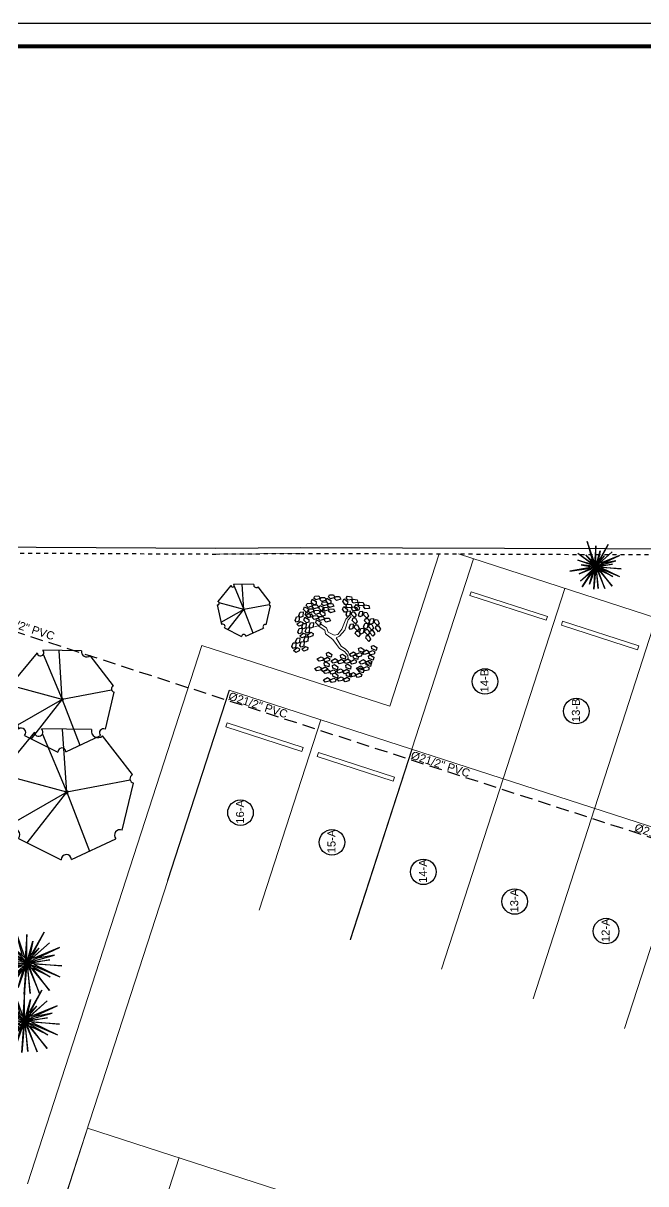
# Model space of a CAD drawing. Header units: feet. Extents: x 1019 to 2236, y -546 to 122.
# Drawn here: x 1097.82 to 1113.38, y -66.54 to -37.55 of the extents above; entities that cross this region are included whole.
import ezdxf

# ---------------------------------------------------------------- set-up
doc = ezdxf.new("R2010")
doc.units = ezdxf.units.FT
doc.header["$LTSCALE"] = 0.05
doc.header["$MEASUREMENT"] = 0
doc.linetypes.add('DASHDOT', pattern=[25.4, 12.7, -6.35, 0, -6.35])
doc.linetypes.add('HIDDEN', pattern=[9.525, 6.35, -3.175])
for name, color, linetype, lineweight in [('A-GENM', 8, 'Continuous', 9), ('AGUAFRIA', 5, 'HIDDEN', 30), ('Dimension', 7, 'Continuous', 5), ('None', 7, 'Continuous', 5)]:
    doc.layers.add(name, color=color, linetype=linetype, lineweight=lineweight)
for name, color, linetype in [('MARCO', 1, 'Continuous'), ('PISO', 8, 'Continuous'), ('SOLAR', 2, 'DASHDOT'), ('TEXXT', 2, 'Continuous'), ('TXT', 2, 'Continuous')]:
    doc.layers.add(name, color=color, linetype=linetype)
doc.layers.add('PLANTS', color=7, linetype='Continuous', true_color=0x005716)
doc.styles.add('DAMIAN', font='arial.ttf', dxfattribs={"height": 0.12})
doc.styles.get("Standard").update_dxf_attribs({"font": 'arial.ttf'})

# ---------------------------------------------------------------- blocks, each defined once
blk = doc.blocks.new('ARBOL4')
at = {"layer": 'PLANTS'}
for p, q in [((-0.215225, 0.439234), (-0.445698, 0.173788)), ((-0.172006, 0.430212), (0, 0)), ((0.18998, 0.442934), (-0.157772, 0.457476)), ((0.465439, 0.126688), (0.258534, 0.409628)), ((0, 0), (0.381619, 0.241316)), ((-0.474293, 0.087687), (-0.409359, -0.263952)), ((0.392021, -0.274733), (0.48214, 0.055782)), ((0, 0), (-0.436626, -0.116299)), ((-0.37373, -0.251589), (0, 0)), ((0, 0), (-0.030926, -0.456175)), ((0.410256, -0.207857), (0, 0)), ((0, 0), (0.311329, -0.356352)), ((-0.375843, -0.309965), (-0.049034, -0.484529)), ((0.011921, -0.485418), (0.345337, -0.341692))]:
    blk.add_line(p, q, dxfattribs=at)
for centre, radius, start, end in [((-0.189074, 0.45647), 0.031319, 213.386078, 1.840691), ((0.228399, 0.434803), 0.03927, 168.050674, 320.127319), ((-0.47347, 0.135212), 0.047533, 269.007996, 54.248581), ((0.474388, 0.091377), 0.036427, 104.220505, 282.287354), ((0, 0), 0.01, 0, 180), ((0, 0), 0.01, 180, 0), ((-0.383672, -0.280455), 0.030531, 284.858551, 147.280869), ((0.371318, -0.310052), 0.04094, 59.622765, 230.608597), ((-0.018543, -0.484042), 0.030495, 357.413361, 180.915833)]:
    blk.add_arc(centre, radius, start, end, dxfattribs=at)
blk = doc.blocks.new('T36')
at = {"color": 86, "linetype": 'Continuous'}
for p, q in [((-0.003, -0.009), (-0.294, 0.392)), ((-0.294, 0.392), (-0.079, 0.067)), ((-0.003, -0.009), (-0.181, 0.345)), ((-0.181, 0.345), (-0.083, 0.101)), ((-0.003, -0.009), (-0.054, 0.472)), ((-0.054, 0.472), (-0.003, 0.092)), ((-0.003, -0.009), (0.098, 0.472)), ((-0.003, 0.092), (0.098, 0.472)), ((-0.003, -0.009), (0.307, 0.369)), ((-0.003, -0.009), (0.123, 0.345)), ((0.307, 0.369), (0.053, 0.08)), ((0.123, 0.345), (0.053, 0.08)), ((-0.003, -0.009), (-0.333, 0.244)), ((-0.333, 0.244), (-0.029, 0.016)), ((-0.003, -0.009), (-0.105, 0.295)), ((-0.105, 0.295), (-0.011, 0.059)), ((-0.003, -0.009), (0.377, 0.244)), ((0.377, 0.244), (0.047, 0.041)), ((-0.003, -0.009), (-0.46, 0.143)), ((-0.46, 0.143), (-0.13, 0.041)), ((-0.003, -0.009), (-0.308, 0.016)), ((-0.308, 0.016), (-0.079, 0.016)), ((-0.003, -0.009), (-0.232, 0.117)), ((-0.232, 0.117), (-0.13, 0.041)), ((-0.003, -0.009), (0.402, 0.117)), ((-0.003, -0.009), (0.427, 0.041)), ((0.402, 0.117), (0.047, 0.016)), ((0.427, 0.041), (0.047, -0.009)), ((-0.003, -0.009), (-0.434, -0.263)), ((-0.434, -0.263), (-0.089, -0.09)), ((-0.003, -0.009), (-0.384, -0.085)), ((-0.384, -0.085), (-0.059, -0.042)), ((-0.003, -0.009), (-0.181, -0.39)), ((-0.003, -0.009), (-0.181, -0.238)), ((-0.181, -0.238), (-0.059, -0.042)), ((-0.029, -0.085), (-0.181, -0.39)), ((-0.003, -0.009), (-0.054, -0.364)), ((-0.054, -0.364), (-0.029, -0.085)), ((-0.003, -0.009), (0.183, -0.472)), ((-0.003, -0.009), (0.427, -0.187)), ((-0.003, -0.009), (0.022, -0.288)), ((-0.003, -0.009), (0.351, -0.06)), ((-0.003, -0.009), (0.199, -0.288)), ((-0.003, -0.009), (0.326, -0.238)), ((0.022, -0.288), (0.022, -0.085)), ((0.199, -0.288), (0.047, -0.06)), ((0.183, -0.472), (0.047, -0.085)), ((0.351, -0.06), (0.073, -0.035)), ((0.427, -0.187), (0.098, -0.06)), ((0.098, -0.06), (0.326, -0.238))]:
    blk.add_line(p, q, dxfattribs=at)
blk = doc.blocks.new('Arbol222')
at = {"layer": 'PLANTS', "lineweight": 15, "xscale": 1.5, "yscale": 1.5, "zscale": 1.5}
blk.add_blockref('T36', (0.005, 0.014), dxfattribs=at)
blk = doc.blocks.new('A$C7FF54E45')
at = {"layer": 'SOLAR', "linetype": 'Continuous', "ltscale": 0.15}
blk.add_lwpolyline([(66.124, 33.191), (34.853, 30.693), (7.642, 28.496), (3.32, 28.119), (3.338, 28.271), (7.63, 28.645), (34.841, 30.843), (66.26, 33.352), (68.078, 13.246), (60.53, 11.749), (47.102, 9.086), (34.373, 6.546), (24.073, 4.557), (22.007, 4.131), (9.481, 1.696), (-0.018, -0.156), (0, 0)], dxfattribs=at)
at = {"layer": 'SOLAR', "ltscale": 0.03}
blk.add_lwpolyline([(3.342, 28.196), (7.636, 28.57), (34.847, 30.768), (66.118, 33.265), (67.917, 13.367), (60.501, 11.896), (47.073, 9.233), (34.344, 6.693), (24.044, 4.704), (21.978, 4.278), (9.452, 1.843), (0, 0), (3.328, 28.184)], dxfattribs=at)
blk = doc.blocks.new('Arbol200')
at = {"color": 33, "linetype": 'Continuous'}
for p, q in [((-0.703, 0.427), (-0.856, 0.517)), ((0.373, 0.354), (0.457, 0.554)), ((0.457, 0.554), (0.534, 0.672)), ((0.474, 0.309), (0.551, 0.526)), ((0.534, 0.672), (0.618, 0.726)), ((0.551, 0.526), (0.678, 0.681)), ((0.678, 0.681), (0.822, 0.726)), ((-0.703, 0.327), (-0.864, 0.436)), ((-0.28, 0.372), (-0.703, 0.427)), ((-0.288, 0.254), (-0.703, 0.327)), ((-0.059, 0.136), (-0.288, 0.254)), ((0, 0.218), (-0.28, 0.372)), ((0, 0), (-0.059, 0.136)), ((0.093, 0.1), (0, 0.218)), ((0.093, 0.1), (0.373, 0.354)), ((0.178, -0.018), (0.339, 0.164)), ((0.339, 0.164), (0.474, 0.309)), ((-0.22, -0.345), (-0.339, -0.635)), ((-0.127, -0.399), (-0.237, -0.681)), ((-0.076, -0.254), (-0.22, -0.345)), ((0.017, -0.336), (-0.127, -0.399)), ((0, 0), (-0.076, -0.254)), ((0.178, -0.018), (0.017, -0.336)), ((-0.237, -0.681), (-0.17, -0.826))]:
    blk.add_line(p, q, dxfattribs=at)
at = {"layer": 'PLANTS', "linetype": 'Continuous'}
for p, q in [((-0.939, 1.391), (-0.759, 1.414)), ((-0.904, 1.279), (-0.939, 1.391)), ((-0.926, 1.555), (-0.808, 1.652)), ((-0.914, 1.468), (-0.926, 1.555)), ((-0.809, 1.454), (-0.914, 1.468)), ((-0.703, 1.601), (-0.809, 1.454)), ((-0.808, 1.652), (-0.703, 1.601)), ((-0.759, 1.414), (-0.697, 1.327)), ((-0.706, 1.374), (-0.588, 1.471)), ((-0.694, 1.286), (-0.706, 1.374)), ((-0.697, 1.644), (-0.579, 1.741)), ((-0.685, 1.556), (-0.697, 1.644)), ((-0.58, 1.542), (-0.685, 1.556)), ((-0.483, 1.419), (-0.589, 1.272)), ((-0.588, 1.471), (-0.483, 1.419)), ((-0.474, 1.69), (-0.58, 1.542)), ((-0.579, 1.741), (-0.474, 1.69)), ((-0.477, 1.463), (-0.359, 1.559)), ((-0.465, 1.375), (-0.477, 1.463)), ((-0.359, 1.361), (-0.465, 1.375)), ((-0.359, 1.559), (-0.253, 1.508)), ((-0.253, 1.508), (-0.359, 1.361)), ((-0.248, 1.345), (-0.13, 1.441)), ((-0.025, 1.39), (-0.131, 1.243)), ((-0.13, 1.441), (-0.025, 1.39)), ((0.091, 1.601), (0.15, 1.742)), ((0.143, 1.529), (0.091, 1.601)), ((0.243, 1.567), (0.143, 1.529)), ((0.15, 1.742), (0.267, 1.747)), ((0.267, 1.747), (0.243, 1.567)), ((0.294, 1.605), (0.335, 1.703)), ((0.409, 1.465), (0.294, 1.605)), ((0.321, 1.361), (0.361, 1.459)), ((0.335, 1.703), (0.423, 1.692)), ((0.361, 1.459), (0.449, 1.448)), ((0.486, 1.553), (0.409, 1.465)), ((0.423, 1.692), (0.486, 1.553)), ((0.449, 1.448), (0.513, 1.309)), ((0.489, 1.556), (0.548, 1.697)), ((0.541, 1.484), (0.489, 1.556)), ((0.641, 1.522), (0.541, 1.484)), ((0.548, 1.697), (0.665, 1.701)), ((0.665, 1.701), (0.641, 1.522)), ((0.692, 1.56), (0.733, 1.658)), ((0.808, 1.42), (0.692, 1.56)), ((0.719, 1.316), (0.76, 1.414)), ((0.733, 1.658), (0.821, 1.647)), ((0.752, 1.501), (0.81, 1.643)), ((0.804, 1.43), (0.752, 1.501)), ((0.76, 1.414), (0.848, 1.403)), ((0.903, 1.467), (0.804, 1.43)), ((0.884, 1.508), (0.808, 1.42)), ((0.81, 1.643), (0.927, 1.647)), ((0.821, 1.647), (0.884, 1.508)), ((0.848, 1.403), (0.911, 1.264)), ((0.927, 1.647), (0.903, 1.467)), ((0.955, 1.506), (0.995, 1.604)), ((1.07, 1.365), (0.955, 1.506)), ((0.995, 1.604), (1.083, 1.593)), ((1.059, 1.271), (1.118, 1.412)), ((1.147, 1.454), (1.07, 1.365)), ((1.083, 1.593), (1.147, 1.454)), ((1.118, 1.412), (1.235, 1.416)), ((1.235, 1.416), (1.211, 1.236)), ((1.262, 1.275), (1.303, 1.373)), ((1.303, 1.373), (1.391, 1.362)), ((-1.478, 0.877), (-1.373, 0.93)), ((-1.41, 1.113), (-1.305, 1.166)), ((-1.404, 0.961), (-1.41, 1.113)), ((-1.327, 0.917), (-1.404, 0.961)), ((-1.373, 0.93), (-1.32, 0.756)), ((-1.252, 0.993), (-1.327, 0.917)), ((-1.305, 1.166), (-1.252, 0.993)), ((-1.142, 0.919), (-0.962, 0.942)), ((-1.108, 0.807), (-1.142, 0.919)), ((-1.13, 1.083), (-1.012, 1.18)), ((-1.118, 0.995), (-1.13, 1.083)), ((-1.012, 0.982), (-1.118, 0.995)), ((-1.012, 1.18), (-0.906, 1.129)), ((-0.906, 1.129), (-1.012, 0.982)), ((-0.962, 0.942), (-0.9, 0.855)), ((-0.753, 1.259), (-0.904, 1.279)), ((-0.9, 1.172), (-0.782, 1.269)), ((-0.888, 1.084), (-0.9, 1.172)), ((-0.783, 1.07), (-0.888, 1.084)), ((-0.677, 1.218), (-0.783, 1.07)), ((-0.782, 1.269), (-0.677, 1.218)), ((-0.697, 1.327), (-0.753, 1.259)), ((-0.718, 1.209), (-0.538, 1.232)), ((-0.684, 1.097), (-0.718, 1.209)), ((-0.589, 1.272), (-0.694, 1.286)), ((-0.533, 1.077), (-0.684, 1.097)), ((-0.571, 0.82), (-0.452, 0.917)), ((-0.538, 1.232), (-0.477, 1.146)), ((-0.477, 1.146), (-0.533, 1.077)), ((-0.49, 1.091), (-0.31, 1.114)), ((-0.455, 0.979), (-0.49, 1.091)), ((-0.477, 1.256), (-0.359, 1.353)), ((-0.465, 1.168), (-0.477, 1.256)), ((-0.36, 1.154), (-0.465, 1.168)), ((-0.304, 0.959), (-0.455, 0.979)), ((-0.452, 0.917), (-0.347, 0.866)), ((-0.254, 1.301), (-0.36, 1.154)), ((-0.359, 1.353), (-0.254, 1.301)), ((-0.341, 0.909), (-0.223, 1.006)), ((-0.31, 1.114), (-0.248, 1.028)), ((-0.248, 1.028), (-0.304, 0.959)), ((-0.236, 1.257), (-0.248, 1.345)), ((-0.131, 1.243), (-0.236, 1.257)), ((-0.118, 0.954), (-0.224, 0.807)), ((-0.223, 1.006), (-0.118, 0.954)), ((0.269, 1.12), (0.328, 1.261)), ((0.321, 1.048), (0.269, 1.12)), ((0.436, 1.22), (0.321, 1.361)), ((0.421, 1.086), (0.321, 1.048)), ((0.328, 1.261), (0.445, 1.266)), ((0.445, 1.266), (0.421, 1.086)), ((0.513, 1.309), (0.436, 1.22)), ((0.472, 1.124), (0.513, 1.222)), ((0.587, 0.984), (0.472, 1.124)), ((0.499, 0.88), (0.539, 0.978)), ((0.513, 1.222), (0.601, 1.211)), ((0.539, 0.978), (0.627, 0.967)), ((0.583, 0.957), (0.641, 1.098)), ((0.635, 0.885), (0.583, 0.957)), ((0.664, 1.072), (0.587, 0.984)), ((0.601, 1.211), (0.664, 1.072)), ((0.627, 0.967), (0.691, 0.828)), ((0.734, 0.922), (0.635, 0.885)), ((0.641, 1.098), (0.758, 1.102)), ((0.834, 1.175), (0.719, 1.316)), ((0.758, 1.102), (0.734, 0.922)), ((0.785, 0.961), (0.826, 1.059)), ((0.901, 0.821), (0.785, 0.961)), ((0.826, 1.059), (0.914, 1.048)), ((0.911, 1.264), (0.834, 1.175)), ((0.914, 1.048), (0.977, 0.909)), ((0.982, 1.261), (1.022, 1.359)), ((1.097, 1.121), (0.982, 1.261)), ((1.022, 1.359), (1.11, 1.348)), ((1.111, 1.199), (1.059, 1.271)), ((1.173, 1.209), (1.097, 1.121)), ((1.11, 1.348), (1.173, 1.209)), ((1.211, 1.236), (1.111, 1.199)), ((1.377, 1.134), (1.262, 1.275)), ((1.289, 1.03), (1.329, 1.128)), ((1.404, 0.89), (1.289, 1.03)), ((1.321, 0.829), (1.38, 0.97)), ((1.329, 1.128), (1.418, 1.117)), ((1.454, 1.223), (1.377, 1.134)), ((1.38, 0.97), (1.497, 0.975)), ((1.391, 1.362), (1.454, 1.223)), ((1.481, 0.978), (1.404, 0.89)), ((1.418, 1.117), (1.481, 0.978)), ((1.497, 0.975), (1.473, 0.795)), ((1.524, 0.833), (1.565, 0.932)), ((1.565, 0.932), (1.653, 0.921)), ((1.653, 0.921), (1.716, 0.782)), ((-1.545, 0.614), (-1.441, 0.667)), ((-1.539, 0.462), (-1.545, 0.614)), ((-1.462, 0.418), (-1.539, 0.462)), ((-1.472, 0.725), (-1.478, 0.877)), ((-1.395, 0.681), (-1.472, 0.725)), ((-1.387, 0.493), (-1.462, 0.418)), ((-1.441, 0.667), (-1.387, 0.493)), ((-1.32, 0.756), (-1.395, 0.681)), ((-1.348, 0.615), (-1.258, 0.772)), ((-1.239, 0.575), (-1.348, 0.615)), ((-1.308, 0.423), (-1.204, 0.476)), ((-1.258, 0.772), (-1.152, 0.769)), ((-1.24, 0.66), (-1.136, 0.712)), ((-1.235, 0.507), (-1.24, 0.66)), ((-1.131, 0.683), (-1.239, 0.575)), ((-1.157, 0.463), (-1.235, 0.507)), ((-1.204, 0.476), (-1.151, 0.302)), ((-1.083, 0.539), (-1.157, 0.463)), ((-1.152, 0.769), (-1.131, 0.683)), ((-1.136, 0.712), (-1.083, 0.539)), ((-0.956, 0.787), (-1.108, 0.807)), ((-1.066, 0.438), (-0.886, 0.461)), ((-1.053, 0.602), (-0.935, 0.699)), ((-1.042, 0.514), (-1.053, 0.602)), ((-0.936, 0.501), (-1.042, 0.514)), ((-0.9, 0.855), (-0.956, 0.787)), ((-0.83, 0.648), (-0.936, 0.501)), ((-0.935, 0.699), (-0.83, 0.648)), ((-0.886, 0.461), (-0.824, 0.374)), ((-0.824, 0.691), (-0.706, 0.788)), ((-0.812, 0.603), (-0.824, 0.691)), ((-0.707, 0.589), (-0.812, 0.603)), ((-0.601, 0.737), (-0.707, 0.589)), ((-0.706, 0.788), (-0.601, 0.737)), ((-0.583, 0.655), (-0.403, 0.678)), ((-0.549, 0.544), (-0.583, 0.655)), ((-0.559, 0.732), (-0.571, 0.82)), ((-0.453, 0.718), (-0.559, 0.732)), ((-0.397, 0.523), (-0.549, 0.544)), ((-0.347, 0.866), (-0.453, 0.718)), ((-0.403, 0.678), (-0.341, 0.592)), ((-0.341, 0.592), (-0.397, 0.523)), ((-0.329, 0.821), (-0.341, 0.909)), ((-0.224, 0.807), (-0.329, 0.821)), ((0.614, 0.739), (0.499, 0.88)), ((0.691, 0.828), (0.614, 0.739)), ((0.667, 0.467), (0.726, 0.608)), ((0.719, 0.395), (0.667, 0.467)), ((0.726, 0.608), (0.843, 0.612)), ((0.812, 0.716), (0.853, 0.815)), ((0.927, 0.576), (0.812, 0.716)), ((0.843, 0.612), (0.819, 0.432)), ((0.853, 0.815), (0.941, 0.804)), ((0.87, 0.471), (0.911, 0.569)), ((0.985, 0.33), (0.87, 0.471)), ((0.977, 0.909), (0.901, 0.821)), ((0.911, 0.569), (0.999, 0.558)), ((1.004, 0.665), (0.927, 0.576)), ((0.941, 0.804), (1.004, 0.665)), ((0.999, 0.558), (1.062, 0.419)), ((1.015, 0.748), (1.073, 0.889)), ((1.067, 0.676), (1.015, 0.748)), ((1.166, 0.714), (1.067, 0.676)), ((1.073, 0.889), (1.19, 0.894)), ((1.19, 0.894), (1.166, 0.714)), ((1.218, 0.752), (1.258, 0.85)), ((1.333, 0.612), (1.218, 0.752)), ((1.244, 0.508), (1.285, 0.606)), ((1.36, 0.367), (1.244, 0.508)), ((1.258, 0.85), (1.346, 0.839)), ((1.285, 0.606), (1.373, 0.595)), ((1.373, 0.757), (1.321, 0.829)), ((1.409, 0.7), (1.333, 0.612)), ((1.346, 0.839), (1.409, 0.7)), ((1.473, 0.795), (1.373, 0.757)), ((1.373, 0.595), (1.436, 0.456)), ((1.514, 0.453), (1.631, 0.458)), ((1.639, 0.693), (1.524, 0.833)), ((1.551, 0.589), (1.591, 0.687)), ((1.666, 0.449), (1.551, 0.589)), ((1.591, 0.687), (1.679, 0.676)), ((1.631, 0.458), (1.607, 0.278)), ((1.716, 0.782), (1.639, 0.693)), ((1.743, 0.537), (1.666, 0.449)), ((1.679, 0.676), (1.743, 0.537)), ((-1.613, 0.378), (-1.509, 0.431)), ((-1.608, 0.225), (-1.613, 0.378)), ((-1.53, 0.182), (-1.608, 0.225)), ((-1.456, 0.257), (-1.53, 0.182)), ((-1.509, 0.431), (-1.456, 0.257)), ((-1.484, 0.116), (-1.393, 0.273)), ((-1.374, 0.075), (-1.484, 0.116)), ((-1.393, 0.273), (-1.287, 0.27)), ((-1.266, 0.184), (-1.374, 0.075)), ((-1.303, 0.271), (-1.308, 0.423)), ((-1.225, 0.227), (-1.303, 0.271)), ((-1.287, 0.27), (-1.266, 0.184)), ((-1.151, 0.302), (-1.225, 0.227)), ((-1.179, 0.161), (-1.088, 0.318)), ((-1.069, 0.121), (-1.179, 0.161)), ((-1.088, 0.318), (-0.982, 0.315)), ((-0.961, 0.229), (-1.069, 0.121)), ((-1.032, 0.326), (-1.066, 0.438)), ((-0.88, 0.305), (-1.032, 0.326)), ((-0.982, 0.315), (-0.961, 0.229)), ((-0.824, 0.374), (-0.88, 0.305)), ((0.701, -0.087), (0.76, 0.054)), ((0.819, 0.432), (0.719, 0.395)), ((0.76, 0.054), (0.877, 0.058)), ((0.877, 0.058), (0.853, -0.122)), ((0.897, 0.226), (0.938, 0.324)), ((1.012, 0.086), (0.897, 0.226)), ((0.904, -0.083), (0.945, 0.015)), ((0.938, 0.324), (1.026, 0.313)), ((0.945, 0.015), (1.033, 0.004)), ((1.062, 0.419), (0.985, 0.33)), ((1.089, 0.174), (1.012, 0.086)), ((1.026, 0.313), (1.089, 0.174)), ((1.033, 0.004), (1.096, -0.135)), ((1.091, -0.105), (1.149, 0.036)), ((1.133, 0.24), (1.192, 0.381)), ((1.185, 0.168), (1.133, 0.24)), ((1.149, 0.036), (1.266, 0.04)), ((1.285, 0.205), (1.185, 0.168)), ((1.192, 0.381), (1.309, 0.385)), ((1.266, 0.04), (1.242, -0.14)), ((1.309, 0.385), (1.285, 0.205)), ((1.336, 0.244), (1.377, 0.342)), ((1.451, 0.104), (1.336, 0.244)), ((1.436, 0.456), (1.36, 0.367)), ((1.363, -0.001), (1.403, 0.098)), ((1.377, 0.342), (1.465, 0.331)), ((1.403, 0.098), (1.491, 0.086)), ((1.528, 0.192), (1.451, 0.104)), ((1.455, 0.312), (1.514, 0.453)), ((1.507, 0.24), (1.455, 0.312)), ((1.465, 0.331), (1.528, 0.192)), ((1.491, 0.086), (1.555, -0.053)), ((1.607, 0.278), (1.507, 0.24)), ((1.658, 0.316), (1.699, 0.415)), ((1.773, 0.176), (1.658, 0.316)), ((1.685, 0.072), (1.725, 0.17)), ((1.8, -0.068), (1.685, 0.072)), ((1.699, 0.415), (1.787, 0.403)), ((1.725, 0.17), (1.813, 0.159)), ((1.85, 0.264), (1.773, 0.176)), ((1.787, 0.403), (1.85, 0.264)), ((1.877, 0.02), (1.8, -0.068)), ((1.813, 0.159), (1.877, 0.02)), ((-1.553, -0.335), (-1.463, -0.262)), ((-1.516, -0.483), (-1.553, -0.335)), ((-1.537, -0.09), (-1.446, -0.016)), ((-1.499, -0.238), (-1.537, -0.09)), ((-1.414, -0.264), (-1.499, -0.238)), ((-1.463, -0.262), (-1.374, -0.42)), ((-1.446, -0.016), (-1.357, -0.175)), ((-1.374, -0.42), (-1.431, -0.51)), ((-1.357, -0.175), (-1.414, -0.264)), ((-1.372, -0.564), (-1.316, -0.391)), ((-1.316, -0.391), (-1.212, -0.372)), ((-1.173, -0.452), (-1.256, -0.58)), ((-1.212, -0.372), (-1.173, -0.452)), ((-1.206, -0.308), (-1.116, -0.234)), ((-1.169, -0.456), (-1.206, -0.308)), ((-1.084, -0.482), (-1.169, -0.456)), ((-1.116, -0.234), (-1.027, -0.392)), ((-1.027, -0.392), (-1.084, -0.482)), ((-1.028, -0.471), (-0.937, -0.398)), ((-1.012, -0.226), (-0.921, -0.152)), ((-0.974, -0.374), (-1.012, -0.226)), ((-0.889, -0.4), (-0.974, -0.374)), ((-0.937, -0.398), (-0.849, -0.556)), ((-0.921, -0.152), (-0.832, -0.311)), ((-0.832, -0.311), (-0.889, -0.4)), ((-0.622, -0.317), (-0.531, -0.243)), ((-0.584, -0.465), (-0.622, -0.317)), ((-0.531, -0.243), (-0.442, -0.402)), ((-0.442, -0.402), (-0.499, -0.491)), ((0.753, -0.159), (0.701, -0.087)), ((0.853, -0.122), (0.753, -0.159)), ((1.019, -0.223), (0.904, -0.083)), ((0.931, -0.328), (0.971, -0.229)), ((1.046, -0.468), (0.931, -0.328)), ((0.971, -0.229), (1.059, -0.24)), ((1.096, -0.135), (1.019, -0.223)), ((1.123, -0.379), (1.046, -0.468)), ((1.059, -0.24), (1.123, -0.379)), ((1.143, -0.177), (1.091, -0.105)), ((1.242, -0.14), (1.143, -0.177)), ((1.294, -0.101), (1.334, -0.003)), ((1.409, -0.241), (1.294, -0.101)), ((1.321, -0.346), (1.361, -0.247)), ((1.436, -0.486), (1.321, -0.346)), ((1.334, -0.003), (1.422, -0.014)), ((1.361, -0.247), (1.449, -0.259)), ((1.478, -0.141), (1.363, -0.001)), ((1.485, -0.153), (1.409, -0.241)), ((1.422, -0.014), (1.485, -0.153)), ((1.512, -0.398), (1.436, -0.486)), ((1.449, -0.259), (1.512, -0.398)), ((1.555, -0.053), (1.478, -0.141)), ((-1.431, -0.51), (-1.516, -0.483)), ((-1.401, -0.889), (-1.31, -0.815)), ((-1.363, -1.037), (-1.401, -0.889)), ((-1.384, -0.644), (-1.293, -0.57)), ((-1.347, -0.792), (-1.384, -0.644)), ((-1.256, -0.58), (-1.372, -0.564)), ((-1.262, -0.818), (-1.347, -0.792)), ((-1.31, -0.815), (-1.221, -0.974)), ((-1.293, -0.57), (-1.205, -0.728)), ((-1.205, -0.728), (-1.262, -0.818)), ((-1.223, -0.553), (-1.132, -0.479)), ((-1.185, -0.701), (-1.223, -0.553)), ((-1.1, -0.727), (-1.185, -0.701)), ((-1.132, -0.479), (-1.043, -0.638)), ((-1.043, -0.638), (-1.1, -0.727)), ((-1.041, -0.782), (-0.986, -0.609)), ((-0.925, -0.798), (-1.041, -0.782)), ((-1.037, -0.889), (-0.946, -0.815)), ((-0.999, -1.037), (-1.037, -0.889)), ((-0.99, -0.619), (-1.028, -0.471)), ((-0.906, -0.646), (-0.99, -0.619)), ((-0.986, -0.609), (-0.882, -0.59)), ((-0.946, -0.815), (-0.857, -0.973)), ((-0.843, -0.67), (-0.925, -0.798)), ((-0.849, -0.556), (-0.906, -0.646)), ((-0.882, -0.59), (-0.843, -0.67)), ((-0.846, -0.7), (-0.791, -0.527)), ((-0.731, -0.716), (-0.846, -0.7)), ((-0.842, -0.78), (-0.751, -0.706)), ((-0.804, -0.928), (-0.842, -0.78)), ((-0.791, -0.527), (-0.687, -0.508)), ((-0.751, -0.706), (-0.663, -0.864)), ((-0.648, -0.588), (-0.731, -0.716)), ((-0.663, -0.864), (-0.72, -0.954)), ((-0.687, -0.508), (-0.648, -0.588)), ((-0.639, -0.562), (-0.548, -0.489)), ((-0.601, -0.71), (-0.639, -0.562)), ((-0.63, -0.798), (-0.539, -0.724)), ((-0.593, -0.946), (-0.63, -0.798)), ((-0.516, -0.736), (-0.601, -0.71)), ((-0.499, -0.491), (-0.584, -0.465)), ((-0.548, -0.489), (-0.459, -0.647)), ((-0.539, -0.724), (-0.451, -0.883)), ((-0.459, -0.647), (-0.516, -0.736)), ((-0.451, -0.883), (-0.508, -0.972)), ((-0.457, -0.791), (-0.401, -0.618)), ((-0.341, -0.807), (-0.457, -0.791)), ((-0.401, -0.618), (-0.297, -0.599)), ((-0.258, -0.679), (-0.341, -0.807)), ((-0.327, -0.888), (-0.146, -0.871)), ((-0.296, -1.001), (-0.327, -0.888)), ((-0.297, -0.599), (-0.258, -0.679)), ((-0.146, -0.871), (-0.087, -0.959)), ((0.068, -0.921), (0.093, -0.817)), ((0.093, -0.817), (0.182, -0.814)), ((0.182, -0.814), (0.266, -0.942)), ((-1.278, -1.063), (-1.363, -1.037)), ((-1.221, -0.974), (-1.278, -1.063)), ((-1.219, -1.118), (-1.164, -0.945)), ((-1.103, -1.134), (-1.219, -1.118)), ((-1.164, -0.945), (-1.059, -0.926)), ((-1.021, -1.006), (-1.103, -1.134)), ((-1.059, -0.926), (-1.021, -1.006)), ((-1.054, -1.134), (-0.963, -1.06)), ((-1.016, -1.282), (-1.054, -1.134)), ((-0.931, -1.308), (-1.016, -1.282)), ((-0.915, -1.063), (-0.999, -1.037)), ((-0.963, -1.06), (-0.874, -1.219)), ((-0.874, -1.219), (-0.931, -1.308)), ((-0.857, -0.973), (-0.915, -1.063)), ((-0.872, -1.363), (-0.817, -1.19)), ((-0.756, -1.379), (-0.872, -1.363)), ((-0.859, -1.025), (-0.768, -0.951)), ((-0.821, -1.173), (-0.859, -1.025)), ((-0.736, -1.199), (-0.821, -1.173)), ((-0.817, -1.19), (-0.712, -1.171)), ((-0.72, -0.954), (-0.804, -0.928)), ((-0.768, -0.951), (-0.679, -1.11)), ((-0.674, -1.251), (-0.756, -1.379)), ((-0.679, -1.11), (-0.736, -1.199)), ((-0.712, -1.171), (-0.674, -1.251)), ((-0.677, -1.254), (-0.622, -1.081)), ((-0.561, -1.27), (-0.677, -1.254)), ((-0.666, -1.369), (-0.485, -1.352)), ((-0.635, -1.482), (-0.666, -1.369)), ((-0.647, -1.043), (-0.556, -0.97)), ((-0.609, -1.191), (-0.647, -1.043)), ((-0.622, -1.081), (-0.517, -1.062)), ((-0.524, -1.218), (-0.609, -1.191)), ((-0.508, -0.972), (-0.593, -0.946)), ((-0.479, -1.142), (-0.561, -1.27)), ((-0.556, -0.97), (-0.467, -1.128)), ((-0.467, -1.128), (-0.524, -1.218)), ((-0.517, -1.062), (-0.479, -1.142)), ((-0.485, -1.352), (-0.426, -1.44)), ((-0.465, -1.272), (-0.41, -1.099)), ((-0.349, -1.288), (-0.465, -1.272)), ((-0.41, -1.099), (-0.305, -1.08)), ((-0.267, -1.16), (-0.349, -1.288)), ((-0.305, -1.08), (-0.267, -1.16)), ((-0.146, -1.026), (-0.296, -1.001)), ((-0.271, -1.402), (-0.246, -1.298)), ((-0.246, -1.298), (-0.157, -1.295)), ((-0.242, -1.169), (-0.061, -1.152)), ((-0.212, -1.282), (-0.242, -1.169)), ((-0.061, -1.307), (-0.212, -1.282)), ((-0.157, -1.295), (-0.073, -1.423)), ((-0.087, -0.959), (-0.146, -1.026)), ((-0.109, -1.002), (0.072, -0.985)), ((-0.079, -1.115), (-0.109, -1.002)), ((0.072, -1.14), (-0.079, -1.115)), ((-0.061, -1.152), (-0.003, -1.24)), ((-0.003, -1.24), (-0.061, -1.307)), ((-0.024, -1.283), (0.156, -1.266)), ((0.006, -1.396), (-0.024, -1.283)), ((0.204, -1.041), (0.068, -0.921)), ((0.072, -0.985), (0.13, -1.073)), ((0.13, -1.073), (0.072, -1.14)), ((0.153, -1.202), (0.178, -1.099)), ((0.289, -1.322), (0.153, -1.202)), ((0.156, -1.266), (0.215, -1.355)), ((0.215, -1.355), (0.157, -1.421)), ((0.178, -1.099), (0.266, -1.096)), ((0.266, -0.942), (0.204, -1.041)), ((0.258, -0.988), (0.438, -0.97)), ((0.288, -1.1), (0.258, -0.988)), ((0.266, -1.096), (0.351, -1.223)), ((0.439, -1.126), (0.288, -1.1)), ((0.351, -1.223), (0.289, -1.322)), ((0.368, -1.296), (0.549, -1.279)), ((0.398, -1.409), (0.368, -1.296)), ((0.438, -0.97), (0.497, -1.059)), ((0.497, -1.059), (0.439, -1.126)), ((0.475, -1.102), (0.656, -1.085)), ((0.506, -1.215), (0.475, -1.102)), ((0.656, -1.24), (0.506, -1.215)), ((0.549, -1.279), (0.607, -1.367)), ((0.607, -1.367), (0.549, -1.434)), ((0.653, -1.02), (0.677, -0.917)), ((0.789, -1.141), (0.653, -1.02)), ((0.656, -1.085), (0.715, -1.173)), ((0.715, -1.173), (0.656, -1.24)), ((0.677, -0.917), (0.766, -0.914)), ((0.763, -1.329), (0.788, -1.226)), ((0.899, -1.449), (0.763, -1.329)), ((0.766, -0.914), (0.85, -1.042)), ((0.788, -1.226), (0.876, -1.223)), ((0.85, -1.042), (0.789, -1.141)), ((0.876, -1.223), (0.961, -1.35)), ((0.961, -1.35), (0.899, -1.449)), ((-0.485, -1.507), (-0.635, -1.482)), ((-0.426, -1.44), (-0.485, -1.507)), ((-0.448, -1.483), (-0.267, -1.466)), ((-0.418, -1.596), (-0.448, -1.483)), ((-0.267, -1.621), (-0.418, -1.596)), ((-0.135, -1.522), (-0.271, -1.402)), ((-0.267, -1.466), (-0.209, -1.554)), ((-0.209, -1.554), (-0.267, -1.621)), ((-0.073, -1.423), (-0.135, -1.522)), ((0.157, -1.421), (0.006, -1.396)), ((0.549, -1.434), (0.398, -1.409)), ((0.586, -1.41), (0.766, -1.393)), ((0.616, -1.523), (0.586, -1.41)), ((0.767, -1.549), (0.616, -1.523)), ((0.766, -1.393), (0.825, -1.482)), ((0.825, -1.482), (0.767, -1.549))]:
    blk.add_line(p, q, dxfattribs=at)

msp = doc.modelspace()

# ---------------------------------------------------------------- linework, layer by layer
at = {"layer": 'A-GENM'}
for p, q in [((1109.073, -50.929), (1105.992, -60.443)), ((1108.219, -50.808), (1106.986, -54.615)), ((1111.359, -51.669), (1108.278, -61.183)), ((1113.644, -52.409), (1110.564, -61.923)), ((1102.289, -53.094), (1097.934, -66.543)), ((1106.986, -54.615), (1102.289, -53.094)), ((1115.93, -53.15), (1112.85, -62.663)), ((1102.974, -54.21), (1101.433, -58.966)), ((1102.976, -54.21), (1101.436, -58.967)), ((1102.974, -54.21), (1121.247, -60.127)), ((1105.259, -54.95), (1103.719, -59.707)), ((1107.543, -55.689), (1106.002, -60.446)), ((1097.89, -69.907), (1101.436, -58.967)), ((1097.893, -69.908), (1099.433, -65.151)), ((1100.176, -70.647), (1101.717, -65.89))]:
    msp.add_line(p, q, dxfattribs=at)
at = {"layer": 'A-GENM', "extrusion": (7.74729e-15, 7.31823e-14, -1)}
for p, q in [((1108.705, -50.81), (1122.788, -55.37)), ((1099.431, -65.15), (1117.94, -71.144))]:
    msp.add_line(p, q, dxfattribs=at)
at = {"layer": 'A-GENM'}
for points in [[(1110.891, -52.464), (1110.922, -52.369), (1109.019, -51.753), (1108.988, -51.848)], [(1113.174, -53.203), (1113.205, -53.108), (1111.302, -52.492), (1111.272, -52.587)], [(1104.789, -55.744), (1104.82, -55.648), (1102.917, -55.032), (1102.887, -55.127)], [(1107.073, -56.483), (1107.103, -56.388), (1105.201, -55.772), (1105.17, -55.867)]]:
    msp.add_lwpolyline(points, close=True, dxfattribs=at)
at = {"layer": 'AGUAFRIA'}
msp.add_line((1093.475, -51.403), (1122.739, -60.88), dxfattribs=at)
at = {"layer": 'Dimension'}
msp.add_line((1102.58, -50.811), (1104.69, -50.795), dxfattribs=at)
at = {"layer": 'MARCO'}
msp.add_lwpolyline([(1054.272, -37.551), (1140.276, -37.551), (1140.276, -93.554), (1054.272, -93.554)], close=True, dxfattribs=at)
at = {"layer": 'MARCO', "const_width": 0.1}
msp.add_lwpolyline([(1130.712, -38.13), (1054.851, -38.13), (1054.851, -92.975), (1130.712, -92.975)], close=True, dxfattribs=at)
at = {"layer": 'TXT'}
for centre in [(1109.364, -53.995), (1111.647, -54.735), (1103.254, -57.273), (1105.54, -58.013), (1107.823, -58.752), (1110.107, -59.492), (1112.39, -60.231)]:
    msp.add_circle(centre, 0.319, dxfattribs=at)

# ---------------------------------------------------------------- block references
at = {"layer": 'None', "lineweight": 15}
for name, p, xscale, yscale, zscale, rotation in [('Arbol222', (1112.131, -51.12), 0.8752628836795805, 0.8752628836795805, 0.8752628836795805, 258.7903459937172), ('ARBOL4', (1103.337, -52.196), 1.39517757213432, 1.39517757213432, 1.39517757213432, 258.7903459937169), ('Arbol200', (1105.593, -52.838), 0.6349468237523758, 0.6349468237523758, 0.6349468237523758, 258.7903459937164), ('ARBOL4', (1098.798, -54.444), 2.714450404586388, 2.714450404586388, 2.714450404586388, 258.7903459937169), ('ARBOL4', (1098.91, -56.761), 3.487943930335798, 3.487943930335798, 3.487943930335798, 258.7903459937169), ('Arbol222', (1097.912, -61.022), 1.215642893999417, 1.215642893999417, 1.215642893999417, 258.7903459937172), ('Arbol222', (1097.853, -62.473), 1.215642893999417, 1.215642893999417, 1.215642893999417, 258.7903459937172)]:
    msp.add_blockref(name, p, dxfattribs=dict(at, xscale=xscale, yscale=yscale, zscale=zscale, rotation=rotation))
at = {"layer": 'PISO', "rotation": 168.7903459937098}
msp.add_blockref('A$C7FF54E45', (1127.14, -50.871), dxfattribs=at)

# ---------------------------------------------------------------- texts
at = {"layer": 'TEXXT', "char_height": 0.2028, "width": 4.90776, "attachment_point": 3, "rotation": 342.057, "style": 'DAMIAN'}
for insert in [(1098.631, -52.775), (1104.454, -54.724), (1109.013, -56.2), (1114.603, -58.01)]:
    msp.add_mtext('\\A1;{\\fArial|b0|i0|c238|p34;%%C}21/2{\\fArial|b0|i0|c238|p34;"} PVC', dxfattribs=dict(at, insert=insert))
at = {"layer": 'TXT', "char_height": 0.2, "attachment_point": 1, "rotation": 90}
for s, insert in [('14-B', (1109.251, -54.269)), ('13-B', (1111.535, -55.009)), ('16-A', (1103.142, -57.547)), ('15-A', (1105.428, -58.287)), ('14-A', (1107.711, -59.026)), ('13-A', (1109.994, -59.766)), ('12-A', (1112.277, -60.505))]:
    msp.add_mtext_dynamic_manual_height_columns(s, width=0.99636, gutter_width=1, heights=[0], dxfattribs=dict(at, insert=insert))

doc.saveas('drawing.dxf')
